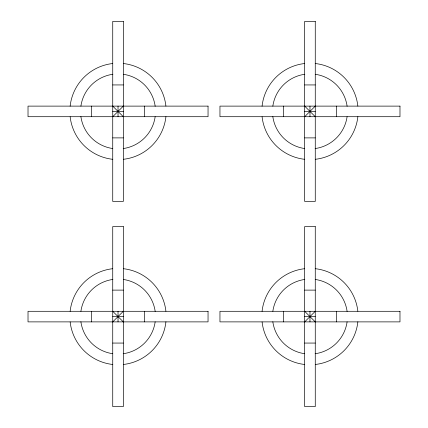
<?xml version="1.0" encoding="UTF-8"?>
<svg xmlns="http://www.w3.org/2000/svg" width="428" height="428" viewBox="0 0 428 428"><rect width="100%" height="100%" fill="white"/><g stroke="black" fill="none" stroke-linecap="round" stroke-linejoin="round"><path stroke-width="0.64" d="M112.735 116.705L123.328 106.117M304.672 116.705L315.265 106.117M112.735 321.883L123.328 311.295M304.672 321.883L315.265 311.295M112.735 84.937L123.328 84.937M304.672 84.937L315.265 84.937M112.735 111.414L123.328 111.414M304.672 111.414L315.265 111.414M112.735 137.886L123.328 137.886M304.672 137.886L315.265 137.886M112.735 290.114L123.328 290.114M304.672 290.114L315.265 290.114M112.735 316.586L123.328 316.586M304.672 316.586L315.265 316.586M112.735 343.063L123.328 343.063M304.672 343.063L315.265 343.063M304.672 106.117L315.265 116.705M112.735 106.117L123.328 116.705M304.672 311.295L315.265 321.883M112.735 311.295L123.328 321.883M336.445 106.117L336.445 116.705M336.445 311.295L336.445 321.883M309.968 106.117L309.968 116.705M309.968 311.295L309.968 321.883M283.497 106.117L283.497 116.705M283.497 311.295L283.497 321.883M144.504 106.117L144.504 116.705M144.504 311.295L144.504 321.883M118.032 106.117L118.032 116.705M118.032 311.295L118.032 321.883M91.555 106.117L91.555 116.705M91.555 311.295L91.555 321.883M347.097 116.689A37.504 37.504 0 0 1 315.136 148.559M304.693 148.543A37.504 37.504 0 0 1 272.823 116.577M272.839 106.139A37.504 37.504 0 0 1 304.806 74.269M315.243 74.285A37.504 37.504 0 0 1 347.113 106.246M357.867 116.651A48.182 48.182 0 0 1 315.329 159.296M304.731 159.312A48.182 48.182 0 0 1 262.086 116.769M262.07 106.176A48.182 48.182 0 0 1 304.608 63.526M315.206 63.515A48.182 48.182 0 0 1 357.851 106.053M155.161 116.689A37.504 37.504 0 0 1 123.194 148.559M112.757 148.543A37.504 37.504 0 0 1 80.887 116.577M80.903 106.139A37.504 37.504 0 0 1 112.864 74.269M123.307 74.285A37.504 37.504 0 0 1 155.177 106.246M165.93 116.651A48.182 48.182 0 0 1 123.392 159.296M112.794 159.312A48.182 48.182 0 0 1 70.149 116.769M70.133 106.176A48.182 48.182 0 0 1 112.671 63.526M123.269 63.515A48.182 48.182 0 0 1 165.914 106.053M155.161 321.861A37.504 37.504 0 0 1 123.194 353.731M112.757 353.715A37.504 37.504 0 0 1 80.887 321.754M80.903 311.311A37.504 37.504 0 0 1 112.864 279.441M123.307 279.457A37.504 37.504 0 0 1 155.177 311.424M165.93 321.824A48.182 48.182 0 0 1 123.392 364.474M112.794 364.485A48.182 48.182 0 0 1 70.149 321.947M70.133 311.349A48.182 48.182 0 0 1 112.671 268.704M123.269 268.688A48.182 48.182 0 0 1 165.914 311.231M347.097 321.861A37.504 37.504 0 0 1 315.136 353.731M304.693 353.715A37.504 37.504 0 0 1 272.823 321.754M272.839 311.311A37.504 37.504 0 0 1 304.806 279.441M315.243 279.457A37.504 37.504 0 0 1 347.113 311.424M357.867 321.824A48.182 48.182 0 0 1 315.329 364.474M304.731 364.485A48.182 48.182 0 0 1 262.086 321.947M262.07 311.349A48.182 48.182 0 0 1 304.608 268.704M315.206 268.688A48.182 48.182 0 0 1 357.851 311.231M123.328 21.4L112.735 21.4L112.735 201.422L123.328 201.422L123.328 21.4M315.265 21.4L304.672 21.4L304.672 201.422L315.265 201.422L315.265 21.4M208.045 106.117L28.018 106.117L28.018 116.705L208.045 116.705L208.045 106.117M399.982 106.117L219.955 106.117L219.955 116.705L399.982 116.705L399.982 106.117M123.328 226.578L112.735 226.578L112.735 406.6L123.328 406.6L123.328 226.578M315.265 226.578L304.672 226.578L304.672 406.6L315.265 406.6L315.265 226.578M208.045 311.295L28.018 311.295L28.018 321.883L208.045 321.883L208.045 311.295M399.982 311.295L219.955 311.295L219.955 321.883L399.982 321.883L399.982 311.295"/></g></svg>
